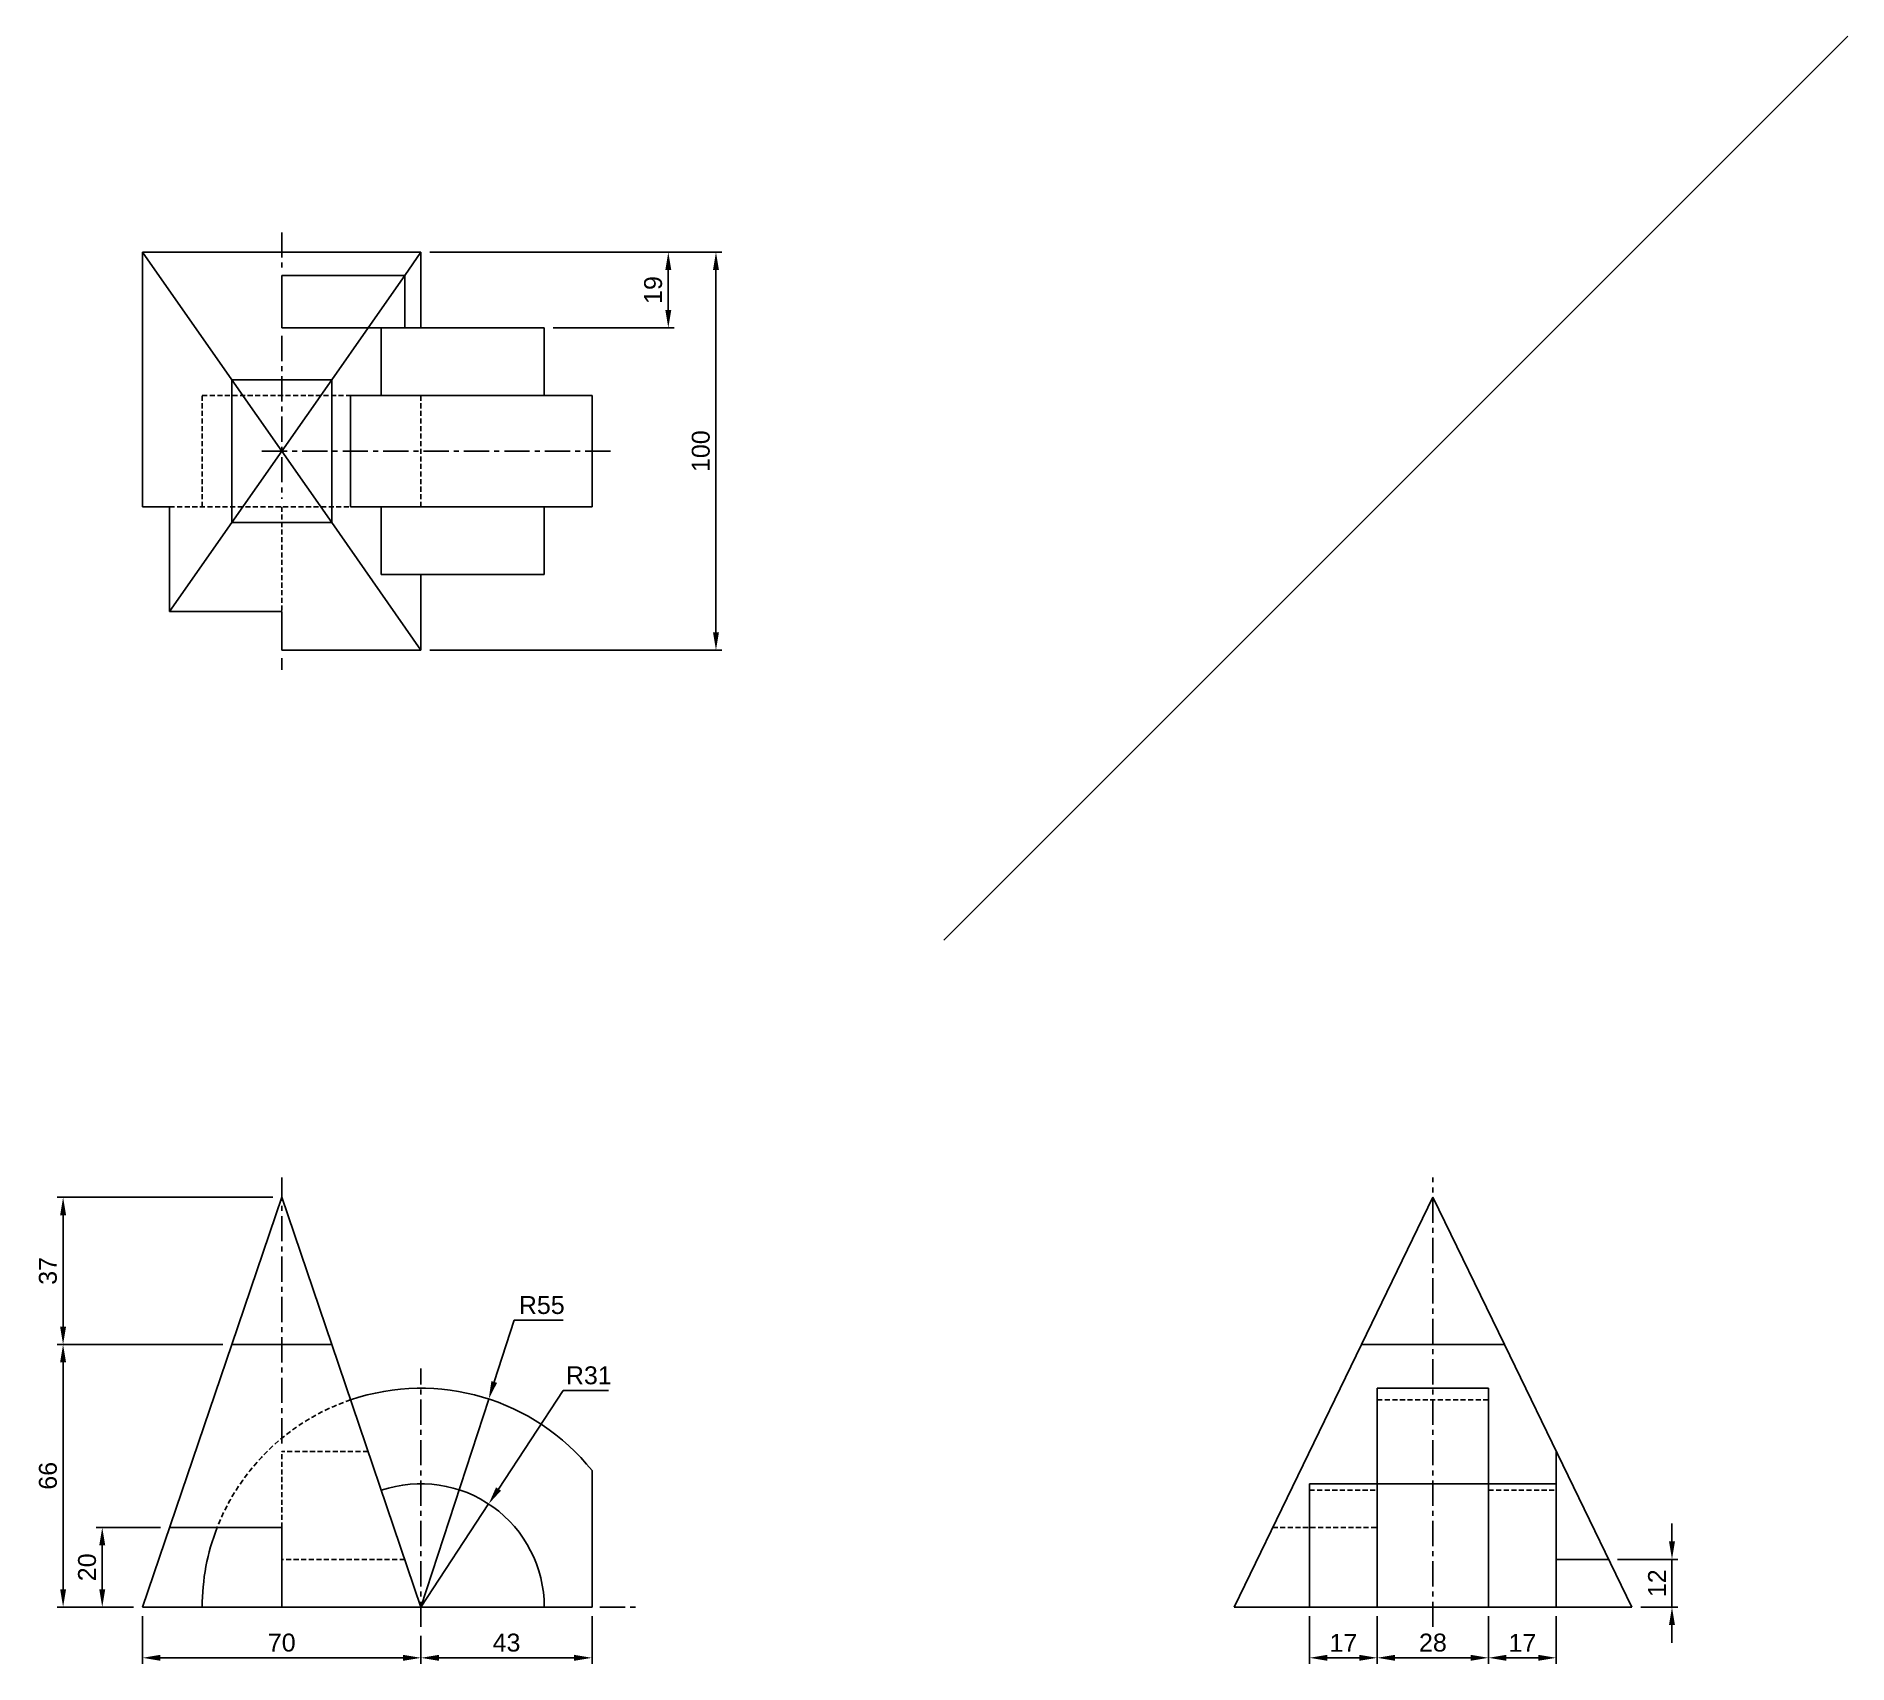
# Model space of a CAD drawing. Header units: millimetres. Extents: x 114 to 570, y 33 to 442.
import ezdxf

# ---------------------------------------------------------------- set-up
doc = ezdxf.new("R2010")
doc.units = ezdxf.units.MM
doc.header["$LTSCALE"] = 0.2
doc.linetypes.add('CENTER', pattern=[50.8, 31.75, -6.35, 6.35, -6.35])
doc.linetypes.add('HIDDEN', pattern=[9.525, 6.35, -3.175])
for name, color, linetype in [('center', 3, 'CENTER'), ('dim', 1, 'Continuous'), ('hidden', 2, 'HIDDEN'), ('model', 7, 'Continuous'), ('mview', 4, 'Continuous')]:
    doc.layers.add(name, color=color, linetype=linetype)
doc.styles.get("Standard").update_dxf_attribs({"font": 'arial.ttf'})
doc.dimstyles.new('ISO-25', dxfattribs={"dimscale": 1.5, "dimtxt": 3, "dimasz": 3, "dimexe": 1, "dimexo": 1.5, "dimgap": 1, "dimtad": 1, "dimtoh": 1, "dimtxsty": 'Standard', "dimcen": 0, "dimadec": 0, "dimazin": 0, "dimtfac": 1, "dimtmove": 0, "dimatfit": 3, "dimfxl": 1, "dimarcsym": 0})

# ---------------------------------------------------------------- blocks, each defined once
blk = doc.blocks.new('*D1')
at = {"layer": 'Defpoints', "color": 0, "transparency": 16777216}
for p in [(211.04, 388.04), (242.04, 369.04), (273.21, 369.04)]:
    blk.add_point(p, dxfattribs=at)
at = {"layer": 'dim', "color": 0, "lineweight": -2, "transparency": 16777216}
for p, q in [((213.29, 388.04), (274.71, 388.04)), ((273.21, 383.54), (273.21, 373.54)), ((244.29, 369.04), (274.71, 369.04))]:
    blk.add_line(p, q, dxfattribs=at)
at = {"layer": 'dim', "color": 0, "transparency": 16777216}
for points in [[(272.46, 383.54), (273.96, 383.54), (273.21, 388.04)], [(272.46, 373.54), (273.96, 373.54), (273.21, 369.04)]]:
    blk.add_solid(points, dxfattribs=at)
at = {"layer": 'dim', "color": 0, "transparency": 16777216, "insert": (269.41, 378.54), "char_height": 4.5, "attachment_point": 5, "rotation": 90}
blk.add_mtext('19', dxfattribs=at)
blk = doc.blocks.new('*D2')
at = {"layer": 'Defpoints', "color": 0, "transparency": 16777216}
for p in [(211.04, 388.04), (211.04, 288.04), (285.19, 288.04)]:
    blk.add_point(p, dxfattribs=at)
at = {"layer": 'dim', "color": 0, "lineweight": -2, "transparency": 16777216}
for p, q in [((213.29, 388.04), (286.69, 388.04)), ((285.19, 383.54), (285.19, 292.54)), ((213.29, 288.04), (286.69, 288.04))]:
    blk.add_line(p, q, dxfattribs=at)
at = {"layer": 'dim', "color": 0, "transparency": 16777216}
for points in [[(284.44, 383.54), (285.94, 383.54), (285.19, 388.04)], [(284.44, 292.54), (285.94, 292.54), (285.19, 288.04)]]:
    blk.add_solid(points, dxfattribs=at)
at = {"layer": 'dim', "color": 0, "transparency": 16777216, "insert": (281.39, 338.04), "char_height": 4.5, "attachment_point": 5, "rotation": 90}
blk.add_mtext('100', dxfattribs=at)
blk = doc.blocks.new('*D3')
at = {"layer": 'Defpoints', "color": 0, "transparency": 16777216}
for p in [(176.04, 150.51), (121.07, 113.51), (163.46, 113.51)]:
    blk.add_point(p, dxfattribs=at)
at = {"layer": 'dim', "color": 0, "lineweight": -2, "transparency": 16777216}
for p, q in [((173.79, 150.51), (119.57, 150.51)), ((121.07, 146.01), (121.07, 118.01)), ((161.21, 113.51), (119.57, 113.51))]:
    blk.add_line(p, q, dxfattribs=at)
at = {"layer": 'dim', "color": 0, "transparency": 16777216}
for points in [[(120.32, 146.01), (121.82, 146.01), (121.07, 150.51)], [(120.32, 118.01), (121.82, 118.01), (121.07, 113.51)]]:
    blk.add_solid(points, dxfattribs=at)
at = {"layer": 'dim', "color": 0, "transparency": 16777216, "insert": (117.27, 132.01), "char_height": 4.5, "attachment_point": 5, "rotation": 90}
blk.add_mtext('37', dxfattribs=at)
blk = doc.blocks.new('*D4')
at = {"layer": 'Defpoints', "color": 0, "transparency": 16777216}
for p in [(163.46, 113.51), (121.07, 47.51), (141.04, 47.51)]:
    blk.add_point(p, dxfattribs=at)
at = {"layer": 'dim', "color": 0, "lineweight": -2, "transparency": 16777216}
for p, q in [((161.21, 113.51), (119.57, 113.51)), ((121.07, 109.01), (121.07, 52.01)), ((138.79, 47.51), (119.57, 47.51))]:
    blk.add_line(p, q, dxfattribs=at)
at = {"layer": 'dim', "color": 0, "transparency": 16777216}
for points in [[(120.32, 109.01), (121.82, 109.01), (121.07, 113.51)], [(120.32, 52.01), (121.82, 52.01), (121.07, 47.51)]]:
    blk.add_solid(points, dxfattribs=at)
at = {"layer": 'dim', "color": 0, "transparency": 16777216, "insert": (117.27, 80.51), "char_height": 4.5, "attachment_point": 5, "rotation": 90}
blk.add_mtext('66', dxfattribs=at)
blk = doc.blocks.new('*D5')
at = {"layer": 'Defpoints', "color": 0, "transparency": 16777216}
for p in [(147.83, 67.51), (130.91, 47.51), (141.04, 47.51)]:
    blk.add_point(p, dxfattribs=at)
at = {"layer": 'dim', "color": 0, "lineweight": -2, "transparency": 16777216}
for p, q in [((145.58, 67.51), (129.41, 67.51)), ((130.91, 63.01), (130.91, 52.01)), ((138.79, 47.51), (129.41, 47.51))]:
    blk.add_line(p, q, dxfattribs=at)
at = {"layer": 'dim', "color": 0, "transparency": 16777216}
for points in [[(130.16, 63.01), (131.66, 63.01), (130.91, 67.51)], [(130.16, 52.01), (131.66, 52.01), (130.91, 47.51)]]:
    blk.add_solid(points, dxfattribs=at)
at = {"layer": 'dim', "color": 0, "transparency": 16777216, "insert": (127.11, 57.51), "char_height": 4.5, "attachment_point": 5, "rotation": 90}
blk.add_mtext('20', dxfattribs=at)
blk = doc.blocks.new('*D6')
at = {"layer": 'Defpoints', "color": 0, "transparency": 16777216}
for p in [(141.04, 47.51), (211.04, 42.51), (211.04, 34.76)]:
    blk.add_point(p, dxfattribs=at)
at = {"layer": 'dim', "color": 0, "lineweight": -2, "transparency": 16777216}
for p, q in [((141.04, 45.26), (141.04, 33.26)), ((211.04, 40.26), (211.04, 33.26)), ((145.54, 34.76), (206.54, 34.76))]:
    blk.add_line(p, q, dxfattribs=at)
at = {"layer": 'dim', "color": 0, "transparency": 16777216}
for points in [[(145.54, 35.51), (145.54, 34.01), (141.04, 34.76)], [(206.54, 35.51), (206.54, 34.01), (211.04, 34.76)]]:
    blk.add_solid(points, dxfattribs=at)
at = {"layer": 'dim', "color": 0, "transparency": 16777216, "insert": (176.04, 38.56), "char_height": 4.5, "attachment_point": 5}
blk.add_mtext('70', dxfattribs=at)
blk = doc.blocks.new('*D7')
at = {"layer": 'Defpoints', "color": 0, "transparency": 16777216}
for p in [(254.04, 47.51), (211.04, 42.51), (254.04, 34.76)]:
    blk.add_point(p, dxfattribs=at)
at = {"layer": 'dim', "color": 0, "lineweight": -2, "transparency": 16777216}
for p, q in [((254.04, 45.26), (254.04, 33.26)), ((211.04, 40.26), (211.04, 33.26)), ((215.54, 34.76), (249.54, 34.76))]:
    blk.add_line(p, q, dxfattribs=at)
at = {"layer": 'dim', "color": 0, "transparency": 16777216}
for points in [[(215.54, 35.51), (215.54, 34.01), (211.04, 34.76)], [(249.54, 35.51), (249.54, 34.01), (254.04, 34.76)]]:
    blk.add_solid(points, dxfattribs=at)
at = {"layer": 'dim', "color": 0, "transparency": 16777216, "insert": (232.54, 38.56), "char_height": 4.5, "attachment_point": 5}
blk.add_mtext('43', dxfattribs=at)
blk = doc.blocks.new('*D8')
at = {"layer": 'Defpoints', "color": 0, "transparency": 16777216}
for p in [(434.42, 47.51), (451.42, 47.51), (451.42, 34.76)]:
    blk.add_point(p, dxfattribs=at)
at = {"layer": 'dim', "color": 0, "lineweight": -2, "transparency": 16777216}
for p, q in [((434.42, 45.26), (434.42, 33.26)), ((451.42, 45.26), (451.42, 33.26)), ((438.92, 34.76), (446.92, 34.76))]:
    blk.add_line(p, q, dxfattribs=at)
at = {"layer": 'dim', "color": 0, "transparency": 16777216}
for points in [[(438.92, 35.51), (438.92, 34.01), (434.42, 34.76)], [(446.92, 35.51), (446.92, 34.01), (451.42, 34.76)]]:
    blk.add_solid(points, dxfattribs=at)
at = {"layer": 'dim', "color": 0, "transparency": 16777216, "insert": (442.92, 38.52), "char_height": 4.5, "attachment_point": 5}
blk.add_mtext('17', dxfattribs=at)
blk = doc.blocks.new('*D9')
at = {"layer": 'Defpoints', "color": 0, "transparency": 16777216}
for p in [(451.42, 47.51), (479.42, 47.51), (479.42, 34.76)]:
    blk.add_point(p, dxfattribs=at)
at = {"layer": 'dim', "color": 0, "lineweight": -2, "transparency": 16777216}
for p, q in [((451.42, 45.26), (451.42, 33.26)), ((479.42, 45.26), (479.42, 33.26)), ((455.92, 34.76), (474.92, 34.76))]:
    blk.add_line(p, q, dxfattribs=at)
at = {"layer": 'dim', "color": 0, "transparency": 16777216}
for points in [[(455.92, 35.51), (455.92, 34.01), (451.42, 34.76)], [(474.92, 35.51), (474.92, 34.01), (479.42, 34.76)]]:
    blk.add_solid(points, dxfattribs=at)
at = {"layer": 'dim', "color": 0, "transparency": 16777216, "insert": (465.42, 38.56), "char_height": 4.5, "attachment_point": 5}
blk.add_mtext('28', dxfattribs=at)
blk = doc.blocks.new('*D10')
at = {"layer": 'Defpoints', "color": 0, "transparency": 16777216}
for p in [(479.42, 47.51), (496.42, 47.51), (496.42, 34.76)]:
    blk.add_point(p, dxfattribs=at)
at = {"layer": 'dim', "color": 0, "lineweight": -2, "transparency": 16777216}
for p, q in [((479.42, 45.26), (479.42, 33.26)), ((496.42, 45.26), (496.42, 33.26)), ((483.92, 34.76), (491.92, 34.76))]:
    blk.add_line(p, q, dxfattribs=at)
at = {"layer": 'dim', "color": 0, "transparency": 16777216}
for points in [[(483.92, 35.51), (483.92, 34.01), (479.42, 34.76)], [(491.92, 35.51), (491.92, 34.01), (496.42, 34.76)]]:
    blk.add_solid(points, dxfattribs=at)
at = {"layer": 'dim', "color": 0, "transparency": 16777216, "insert": (487.92, 38.52), "char_height": 4.5, "attachment_point": 5}
blk.add_mtext('17', dxfattribs=at)
blk = doc.blocks.new('*D11')
at = {"layer": 'Defpoints', "color": 0, "transparency": 16777216}
for p in [(509.6, 59.51), (515.42, 47.51), (525.52, 47.51)]:
    blk.add_point(p, dxfattribs=at)
at = {"layer": 'dim', "color": 0, "lineweight": -2, "transparency": 16777216}
for p, q in [((525.52, 64.01), (525.52, 68.51)), ((511.85, 59.51), (527.02, 59.51)), ((525.52, 59.51), (525.52, 47.51)), ((517.67, 47.51), (527.02, 47.51)), ((525.52, 43.01), (525.52, 38.51))]:
    blk.add_line(p, q, dxfattribs=at)
at = {"layer": 'dim', "color": 0, "transparency": 16777216}
for points in [[(524.77, 64.01), (526.27, 64.01), (525.52, 59.51)], [(524.77, 43.01), (526.27, 43.01), (525.52, 47.51)]]:
    blk.add_solid(points, dxfattribs=at)
at = {"layer": 'dim', "color": 0, "transparency": 16777216, "insert": (521.76, 53.51), "char_height": 4.5, "attachment_point": 5, "rotation": 90}
blk.add_mtext('12', dxfattribs=at)
blk = doc.blocks.new('*D12')
at = {"layer": 'Defpoints', "color": 0, "transparency": 16777216}
for p in [(228.06, 99.81), (211.04, 47.51)]:
    blk.add_point(p, dxfattribs=at)
at = {"layer": 'dim', "color": 0, "lineweight": -2, "transparency": 16777216}
for p, q in [((234.5, 119.62), (229.45, 104.09)), ((246.79, 119.62), (234.5, 119.62)), ((211.04, 47.51), (228.06, 99.81))]:
    blk.add_line(p, q, dxfattribs=at)
at = {"layer": 'dim', "color": 0, "transparency": 16777216}
blk.add_solid([(228.74, 104.32), (230.16, 103.86), (228.06, 99.81)], dxfattribs=at)
at = {"layer": 'dim', "color": 0, "transparency": 16777216, "insert": (241.4, 123.4), "char_height": 4.5, "attachment_point": 5}
blk.add_mtext('R55', dxfattribs=at)
blk = doc.blocks.new('*D13')
at = {"layer": 'Defpoints', "color": 0, "transparency": 16777216}
for p in [(228.05, 73.42), (211.04, 47.51)]:
    blk.add_point(p, dxfattribs=at)
at = {"layer": 'dim', "color": 0, "lineweight": -2, "transparency": 16777216}
for p, q in [((246.78, 101.93), (230.52, 77.18)), ((258.16, 101.93), (246.78, 101.93)), ((211.04, 47.51), (228.05, 73.42))]:
    blk.add_line(p, q, dxfattribs=at)
at = {"layer": 'dim', "color": 0, "transparency": 16777216}
blk.add_solid([(229.9, 77.6), (231.15, 76.77), (228.05, 73.42)], dxfattribs=at)
at = {"layer": 'dim', "color": 0, "transparency": 16777216, "insert": (253.22, 105.73), "char_height": 4.5, "attachment_point": 5}
blk.add_mtext('R31', dxfattribs=at)

msp = doc.modelspace()

# ---------------------------------------------------------------- linework, layer by layer
at = {"layer": 'center'}
for p, q in [((176.036, 393.038), (176.036, 384.212)), ((176.036, 367.038), (176.036, 326.038)), ((171.036, 338.038), (259.036, 338.038)), ((176.036, 286.038), (176.036, 283.038)), ((176.036, 88.651), (176.036, 155.511)), ((465.423, 42.511), (465.423, 155.511)), ((211.036, 42.511), (211.036, 107.511)), ((256.036, 47.511), (266.036, 47.511))]:
    msp.add_line(p, q, dxfattribs=at)
at = {"layer": 'dim', "color": 1}
for p, q in [((197.736, 369.038), (206.959, 382.212)), ((163.464, 320.077), (188.609, 355.999)), ((163.464, 355.999), (188.609, 320.077)), ((176.036, 150.511), (163.464, 113.511)), ((188.609, 113.511), (176.036, 150.511)), ((447.462, 113.511), (465.423, 150.511)), ((465.423, 150.511), (483.384, 113.511))]:
    msp.add_line(p, q, dxfattribs=at)
at = {"layer": 'hidden'}
for p, q in [((156.036, 324.038), (156.036, 352.038)), ((156.036, 352.038), (193.341, 352.038)), ((211.036, 324.038), (211.036, 352.038)), ((147.833, 324.038), (193.341, 324.038)), ((176.036, 324.038), (176.036, 297.746)), ((451.423, 99.586), (479.423, 99.586)), ((197.736, 86.651), (176.036, 86.651)), ((176.036, 67.511), (176.036, 86.651)), ((434.423, 76.862), (451.423, 76.862)), ((479.423, 76.862), (496.423, 76.862)), ((425.132, 67.511), (451.423, 67.511)), ((206.959, 59.511), (176.036, 59.511))]:
    msp.add_line(p, q, dxfattribs=at)
msp.add_arc((211.036, 47.511), 55, 108.76806, 158.67631, dxfattribs=at)
at = {"layer": 'model'}
for p, q in [((141.036, 388.038), (211.036, 388.038)), ((141.036, 388.038), (141.036, 324.038)), ((141.036, 388.038), (163.464, 355.999)), ((211.036, 388.038), (206.959, 382.212)), ((211.036, 369.038), (211.036, 388.038)), ((176.036, 382.212), (176.036, 369.038)), ((176.036, 382.212), (206.959, 382.212)), ((206.959, 382.212), (206.959, 369.038)), ((242.036, 369.038), (176.036, 369.038)), ((197.736, 369.038), (188.609, 355.999)), ((201.063, 352.038), (201.063, 369.038)), ((242.036, 352.038), (242.036, 369.038)), ((163.464, 320.077), (163.464, 355.999)), ((188.609, 355.999), (163.464, 355.999)), ((188.609, 320.077), (188.609, 355.999)), ((254.036, 352.038), (193.341, 352.038)), ((193.341, 324.038), (193.341, 352.038)), ((254.036, 324.038), (254.036, 352.038)), ((147.833, 324.038), (141.036, 324.038)), ((147.833, 297.746), (147.833, 324.038)), ((254.036, 324.038), (193.341, 324.038)), ((201.063, 307.038), (201.063, 324.038)), ((242.036, 307.038), (242.036, 324.038)), ((163.464, 320.077), (147.833, 297.746)), ((163.464, 320.077), (188.609, 320.077)), ((188.609, 320.077), (211.036, 288.038)), ((242.036, 307.038), (201.063, 307.038)), ((211.036, 288.038), (211.036, 307.038)), ((147.833, 297.746), (176.036, 297.746)), ((176.036, 297.746), (176.036, 288.038)), ((176.036, 288.038), (211.036, 288.038)), ((163.464, 113.511), (141.036, 47.511)), ((163.464, 113.511), (188.609, 113.511)), ((211.036, 47.511), (188.609, 113.511)), ((447.462, 113.511), (415.423, 47.511)), ((447.462, 113.511), (483.384, 113.511)), ((483.384, 113.511), (515.423, 47.511)), ((451.423, 47.511), (451.423, 102.511)), ((451.423, 102.511), (479.423, 102.511)), ((479.423, 47.511), (479.423, 102.511)), ((496.423, 47.511), (496.423, 86.651)), ((254.036, 47.511), (254.036, 81.804)), ((434.423, 47.511), (434.423, 78.511)), ((434.423, 78.511), (496.423, 78.511)), ((147.833, 67.511), (176.036, 67.511)), ((176.036, 67.511), (176.036, 47.511)), ((496.423, 59.511), (509.598, 59.511)), ((211.036, 47.511), (141.036, 47.511)), ((211.036, 47.511), (254.036, 47.511)), ((415.423, 47.511), (515.423, 47.511))]:
    msp.add_line(p, q, dxfattribs=at)
for radius, start, end in [(55, 38.57265, 108.76806), (31, 360, 108.76806), (55, 158.67631, 180)]:
    msp.add_arc((211.036, 47.511), radius, start, end, dxfattribs=at)
at = {"layer": 'mview'}
msp.add_line((342.478, 215.093), (569.712, 442.327), dxfattribs=at)

# ---------------------------------------------------------------- dimensions: what is measured, and where the dimension line sits
at = {"layer": 'dim'}
for base, p1, p2, picture, middle in [((273.212, 369.038), (211.036, 388.038), (242.036, 369.038), '*D1', (269.414, 378.538)), ((285.185, 288.038), (211.036, 388.038), (211.036, 288.038), '*D2', (281.388, 338.038)), ((121.068, 113.511), (176.036, 150.511), (163.464, 113.511), '*D3', (117.269, 132.011)), ((121.068, 47.511), (163.464, 113.511), (141.036, 47.511), '*D4', (117.27, 80.511)), ((525.518, 47.511), (509.598, 59.511), (515.423, 47.511), '*D11', (521.759, 53.511)), ((130.913, 47.511), (147.833, 67.511), (141.036, 47.511), '*D5', (127.115, 57.511))]:
    dim = msp.add_linear_dim(base=base, p1=p1, p2=p2, angle=90, dimstyle='ISO-25', dxfattribs=at)
    dim.commit()
    dim.dimension.update_dxf_attribs({"geometry": picture, "text_midpoint": middle})
for mpoint, picture, middle in [((228.058, 99.81), '*D12', (241.398, 119.616)), ((228.053, 73.423), '*D13', (253.217, 101.935))]:
    dim = msp.add_radius_dim(center=(211.036, 47.511), mpoint=mpoint, dimstyle='ISO-25', dxfattribs=at)
    dim.commit()
    dim.dimension.update_dxf_attribs({"geometry": picture, "text_midpoint": middle, "dimtype": 164})
for base, p1, p2, picture, middle in [((211.036, 34.765), (141.036, 47.511), (211.036, 42.511), '*D6', (176.036, 38.562)), ((254.036, 34.765), (211.036, 42.511), (254.036, 47.511), '*D7', (232.536, 38.564)), ((451.423, 34.765), (434.423, 47.511), (451.423, 47.511), '*D8', (442.923, 38.524)), ((479.423, 34.765), (451.423, 47.511), (479.423, 47.511), '*D9', (465.423, 38.562)), ((496.423, 34.765), (479.423, 47.511), (496.423, 47.511), '*D10', (487.923, 38.524))]:
    dim = msp.add_linear_dim(base=base, p1=p1, p2=p2, dimstyle='ISO-25', dxfattribs=at)
    dim.commit()
    dim.dimension.update_dxf_attribs({"geometry": picture, "text_midpoint": middle})

doc.saveas('drawing.dxf')
